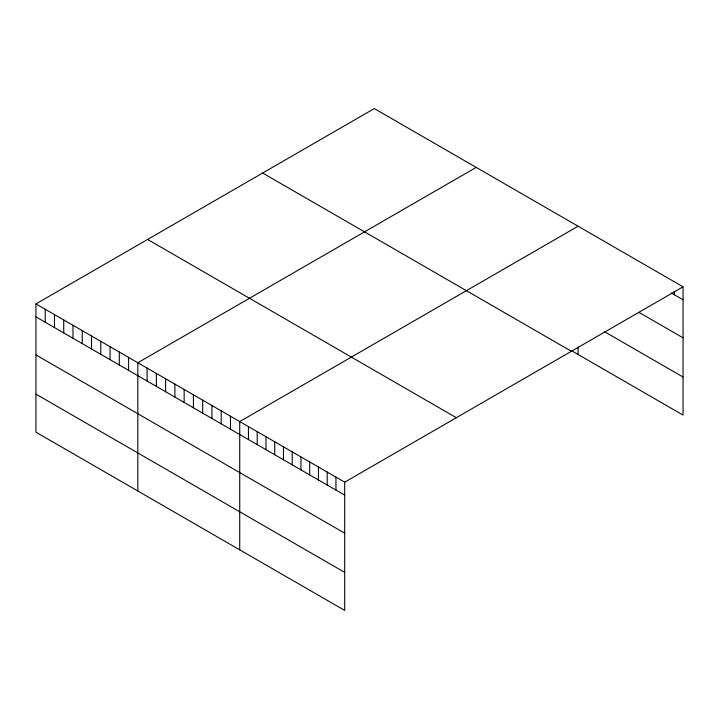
<?xml version="1.0" encoding="UTF-8"?>
<svg xmlns="http://www.w3.org/2000/svg" width="719" height="719" viewBox="0 0 719 719"><rect width="100%" height="100%" fill="white"/><g stroke="black" fill="none" stroke-linecap="round" stroke-linejoin="round"><path stroke-width="1.08" d="M683.05 286.818L344.698 482.17L344.698 610.431L35.95 432.182L35.95 303.912L374.302 108.569L683.05 286.818L683.05 415.088L571.596 350.737M476.194 167.392L137.832 362.736L137.832 491.005M578.076 226.215L239.724 421.559L239.724 549.828M671.384 293.046L683.05 299.778M639.308 312.576L683.05 337.831M604.32 331.576L683.05 377.035M262.651 173.036L571.389 351.285M147.611 239.454L456.349 417.703M35.95 303.912L344.698 482.17M35.95 316.872L344.698 495.121M35.95 354.925L344.698 533.174M35.95 394.129L344.698 572.378M674.305 291.492L674.305 294.727M578.076 347.079L578.076 354.476M335.944 477.119L335.944 490.079M327.199 472.068L327.199 485.028M318.454 467.017L318.454 479.977M309.7 461.966L309.7 474.926M300.955 456.916L300.955 469.875M292.211 451.865L292.211 464.825M283.457 446.814L283.457 459.774M274.712 441.763L274.712 454.723M265.967 436.712L265.967 449.672M257.213 431.661L257.213 444.621M248.468 426.61L248.468 439.57M230.457 416.211L230.457 429.171M221.2 410.864L221.2 423.824M211.934 405.516L211.934 418.476M202.668 400.168L202.668 413.128M193.411 394.821L193.411 407.781M184.145 389.473L184.145 402.433M174.888 384.126L174.888 397.086M165.622 378.778L165.622 391.738M156.356 373.431L156.356 386.391M147.098 368.083L147.098 381.043M128.575 357.388L128.575 370.348M119.309 352.04L119.309 365M110.052 346.693L110.052 359.653M100.786 341.345L100.786 354.305M91.52 335.998L91.52 348.958M82.263 330.65L82.263 343.61M72.996 325.303L72.996 338.263M63.739 319.955L63.739 332.915M54.473 314.607L54.473 327.567M45.216 309.26L45.216 322.22"/></g></svg>
